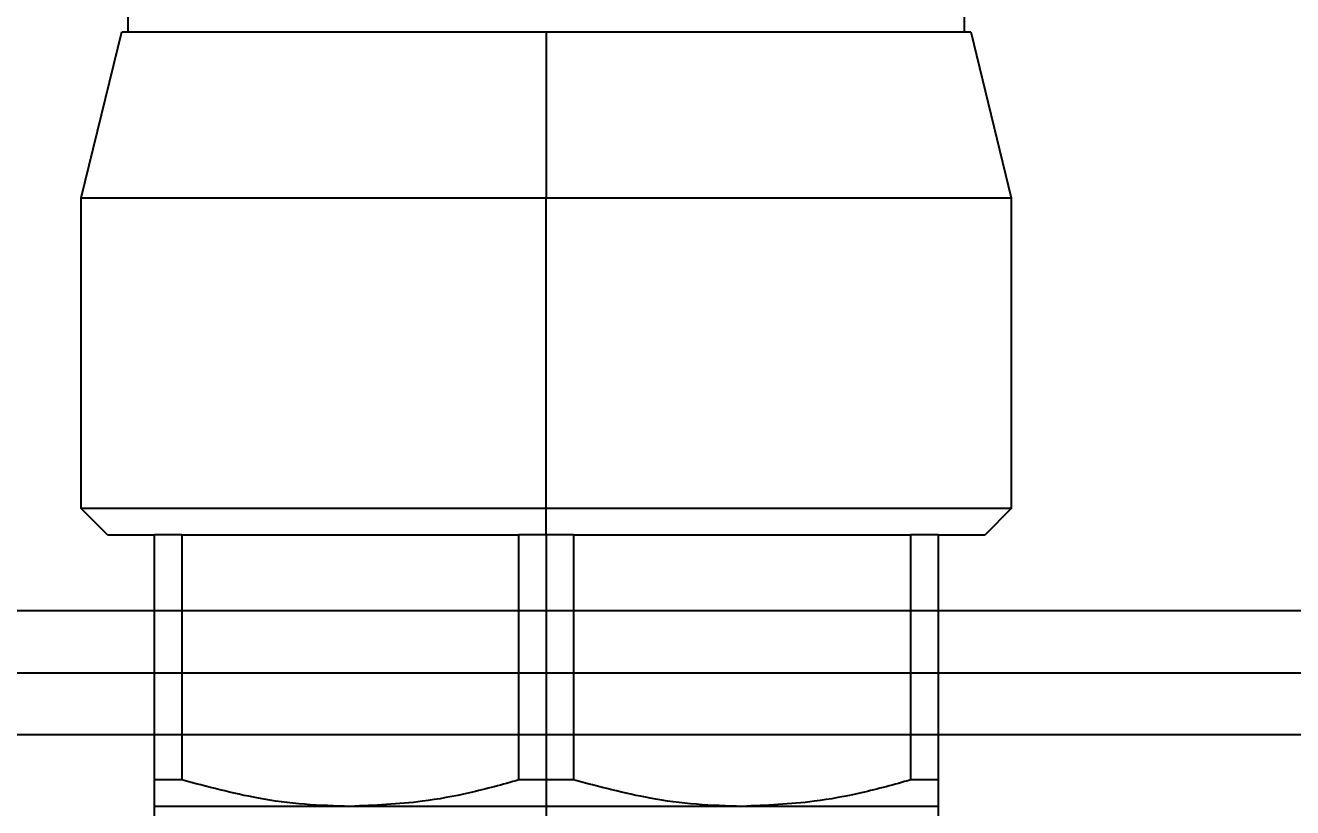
# Model space of a CAD drawing. Header units: metres. Extents: x 0 to 21025, y 0 to 14850.
# Drawn here: x 5532.2 to 5629.3, y 6419.8 to 6479.7 of the extents above; entities that cross this region are included whole.
import ezdxf

# ---------------------------------------------------------------- set-up
doc = ezdxf.new("R2010")
doc.units = ezdxf.units.M
doc.header["$LTSCALE"] = 25
doc.linetypes.add('HIDDEN2', pattern=[4.7625, 3.175, -1.5875])
for name, color, linetype in [('18_COTAS', 7, 'Continuous'), ('SL4', 4, 'Continuous'), ('ST1', 7, 'HIDDEN2')]:
    doc.layers.add(name, color=color, linetype=linetype)
doc.styles.add('ROMANS', font='ROMANS.SHX')
doc.dimstyles.new('25___1-25', dxfattribs={"dimscale": 25, "dimtxt": 2.5, "dimasz": 2, "dimexe": 1.5, "dimexo": 1, "dimgap": 0.5, "dimtad": 1, "dimzin": 12, "dimtxsty": 'ROMANS', "dimcen": 0, "dimclrd": 256, "dimclre": 256, "dimclrt": 3, "dimazin": 3, "dimtfac": 1, "dimtmove": 0, "dimatfit": 0, "dimfxl": 1, "dimlwd": -1, "dimlwe": -1, "dimarcsym": 0})

# ---------------------------------------------------------------- blocks, each defined once
blk = doc.blocks.new('*D49')
at = {"layer": '18_COTAS', "transparency": 16777216}
for p, q in [((2751.773, 6357.865), (2751.773, 7037.945)), ((5720.748, 6357.865), (5720.748, 7037.945)), ((2801.773, 7000.445), (5670.748, 7000.445))]:
    blk.add_line(p, q, dxfattribs=at)
for points in [[(2801.773, 7008.778), (2801.773, 6992.112), (2751.773, 7000.445)], [(5670.748, 7008.778), (5670.748, 6992.112), (5720.748, 7000.445)]]:
    blk.add_solid(points, dxfattribs=at)
at = {"layer": 'Defpoints', "color": 0, "transparency": 16777216}
for p in [(5720.748, 7000.445), (2751.773, 6332.865), (5720.748, 6332.865)]:
    blk.add_point(p, dxfattribs=at)
at = {"layer": '18_COTAS', "color": 3, "transparency": 16777216, "insert": (4236.26, 7050.147), "char_height": 62.5, "attachment_point": 5, "style": 'ROMANS'}
blk.add_mtext('2968,98', dxfattribs=at)

msp = doc.modelspace()

# ---------------------------------------------------------------- linework, layer by layer
at = {"layer": 'SL4'}
for p, q in [((5604.125, 6507.168), (5604.125, 6479.168)), ((5540.125, 6479.168), (5540.125, 6490.168)), ((5536.525, 6466.468), (5539.625, 6479.168)), ((5539.625, 6479.168), (5540.125, 6479.168)), ((5540.125, 6479.168), (5604.125, 6479.168)), ((5572.125, 6479.168), (5572.125, 6466.468)), ((5604.125, 6479.168), (5604.625, 6479.168)), ((5604.625, 6479.168), (5607.725, 6466.468)), ((5536.525, 6442.668), (5536.525, 6466.468)), ((5536.525, 6466.468), (5572.125, 6466.468)), ((5572.125, 6442.668), (5572.125, 6466.468)), ((5572.125, 6466.468), (5607.725, 6466.468)), ((5607.725, 6466.468), (5607.725, 6442.668)), ((5538.525, 6440.668), (5536.525, 6442.668)), ((5572.125, 6442.668), (5536.525, 6442.668)), ((5607.725, 6442.668), (5572.125, 6442.668)), ((5572.125, 6440.668), (5572.125, 6442.668)), ((5607.725, 6442.668), (5605.725, 6440.668)), ((5538.525, 6440.668), (5542.125, 6440.668)), ((5542.125, 6419.868), (5542.125, 6440.668)), ((5544.215, 6440.668), (5542.125, 6440.668)), ((5544.215, 6440.668), (5544.215, 6421.889)), ((5544.215, 6440.668), (5570.036, 6440.668)), ((5570.036, 6421.889), (5570.036, 6440.668)), ((5572.125, 6440.668), (5570.036, 6440.668)), ((5574.215, 6440.668), (5572.125, 6440.668)), ((5572.125, 6440.668), (5572.125, 6421.889)), ((5574.215, 6440.668), (5600.036, 6440.668)), ((5574.215, 6440.668), (5574.215, 6421.889)), ((5602.125, 6440.668), (5600.036, 6440.668)), ((5600.036, 6421.889), (5600.036, 6440.668)), ((5602.125, 6440.668), (5605.725, 6440.668)), ((5602.125, 6440.668), (5602.125, 6419.868)), ((4878.748, 6434.865), (5542.125, 6434.865)), ((5602.125, 6434.865), (5650.024, 6434.865)), ((4878.748, 6430.103), (5542.125, 6430.103)), ((5602.125, 6430.103), (5648.748, 6430.103)), ((5542.125, 6425.34), (4878.748, 6425.34)), ((5648.748, 6425.34), (5602.125, 6425.34)), ((5544.215, 6421.889), (5542.125, 6421.889)), ((5572.125, 6421.889), (5570.036, 6421.889)), ((5572.125, 6421.889), (5572.125, 6419.868)), ((5574.215, 6421.889), (5572.125, 6421.889)), ((5602.125, 6421.889), (5600.036, 6421.889)), ((5542.125, 6416.868), (5542.125, 6419.868)), ((5557.125, 6419.868), (5542.125, 6419.868)), ((5572.125, 6419.868), (5557.125, 6419.868)), ((5587.125, 6419.868), (5572.125, 6419.868)), ((5602.125, 6419.868), (5587.125, 6419.868)), ((5602.125, 6419.868), (5602.125, 6416.868))]:
    msp.add_line(p, q, dxfattribs=at)
for points, knots in [([(5557.125, 6419.868), (5555.957, 6419.899), (5553.601, 6419.963), (5549.269, 6420.546), (5546.163, 6421.371), (5544.215, 6421.889)], [0, 0, 0, 0, 0.2683282, 0.5411378, 1, 1, 1, 1]), ([(5570.036, 6421.889), (5568.775, 6421.541), (5566.332, 6420.868), (5562.026, 6420.07), (5558.967, 6419.944), (5557.125, 6419.868)], [0, 0, 0, 0, 0.297736, 0.577022, 1, 1, 1, 1]), ([(5587.125, 6419.868), (5585.957, 6419.899), (5583.601, 6419.963), (5579.269, 6420.546), (5576.163, 6421.371), (5574.215, 6421.889)], [0, 0, 0, 0, 0.268328, 0.541138, 1, 1, 1, 1]), ([(5600.036, 6421.889), (5598.775, 6421.541), (5596.332, 6420.868), (5592.026, 6420.07), (5588.967, 6419.944), (5587.125, 6419.868)], [0, 0, 0, 0, 0.297736, 0.577022, 1, 1, 1, 1])]:
    msp.add_open_spline(points, degree=3, knots=knots, dxfattribs=at)
at = {"layer": 'ST1'}
for p, q in [((5542.125, 6434.865), (5602.125, 6434.865)), ((5542.125, 6430.103), (5602.125, 6430.103)), ((5878.748, 6425.34), (4878.748, 6425.34)), ((5602.125, 6425.34), (5542.125, 6425.34)), ((5572.125, 6419.868), (5572.125, 6416.868))]:
    msp.add_line(p, q, dxfattribs=at)

# ---------------------------------------------------------------- dimensions: what is measured, and where the dimension line sits
at = {"layer": '18_COTAS'}
dim = msp.add_linear_dim(base=(5720.747753191, 7000.445004906), p1=(2751.772753191, 6332.865322837), p2=(5720.747753191, 6332.865322834), dimstyle='25___1-25', dxfattribs=at)
dim.commit()
dim.dimension.update_dxf_attribs({"geometry": '*D49', "text_midpoint": (4236.260253191, 7050.147385859)})

doc.saveas('drawing.dxf')
